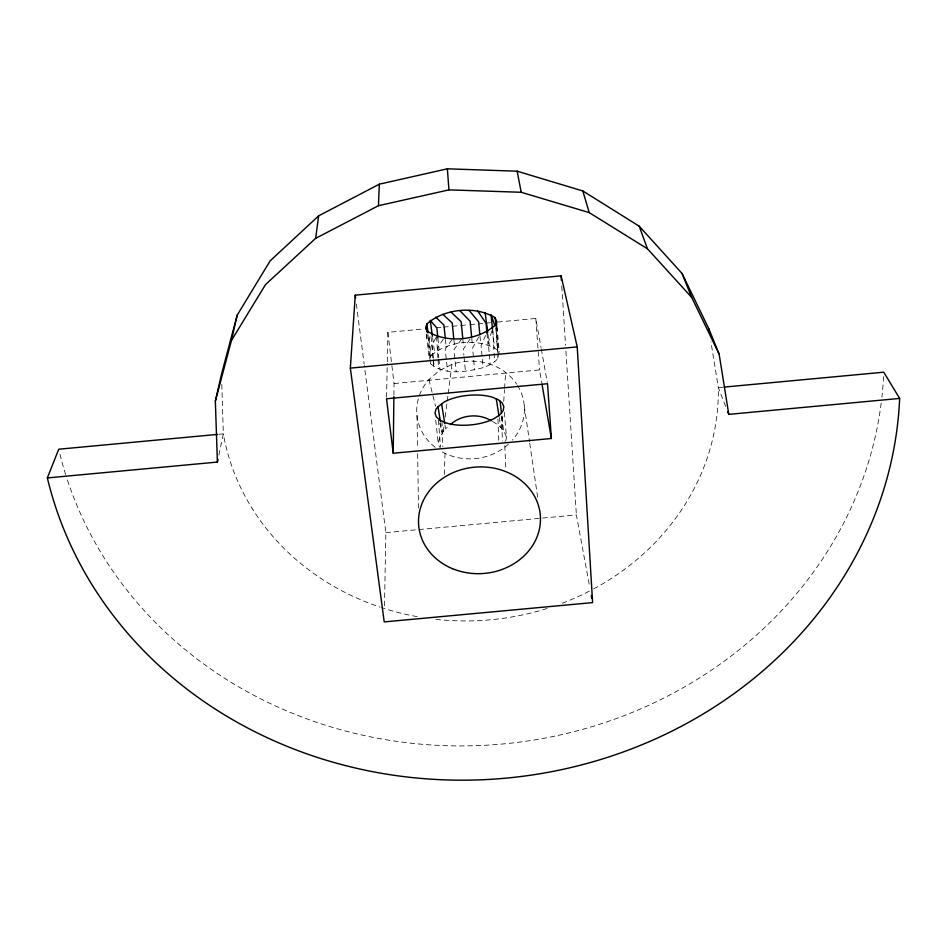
<?xml version="1.0" encoding="UTF-8"?>
<svg xmlns="http://www.w3.org/2000/svg" width="947" height="947" viewBox="0 0 947 947"><rect width="100%" height="100%" fill="white"/><g stroke="black" fill="none" stroke-linecap="round" stroke-linejoin="round"><path stroke-width="0.71" stroke-dasharray="4.74 3.55" d="M393.893 395.159L394.035 383.547L391.573 363.056M384.506 605.808L385.855 532.64L364.323 365.53M426.931 338.541L427.026 333.545M386.554 397.29L387.252 363.328M387.276 361.861L387.891 332.326L424.505 328.893M444.297 474.518L445.149 449.837M501.922 428.991L502.774 415.934M503.733 401.433L504.491 389.821M504.585 388.377L505.627 372.42M429.618 358.96L431.205 354.711L428.506 335.676M443.314 431.654L444.25 424.339M445.197 417.035L447.067 402.416M447.256 400.948L448.002 395.1M448.191 393.644L451.944 364.406A53.861 48.83 -4.6 0 1 516.766 384.257M438.425 420.125L440.521 447.363L439.538 447.055L438.307 444.001C438.852 437.431 442.545 431.785 447.197 427.322M218.875 455.01L223.338 433.856L221.752 383.085M504.349 412.288L506.503 437.644L505.745 440.876L504.656 441.444M491.848 330.894L488.261 342.743L489.161 352.982M429.914 336.718L428.245 342.033L429.962 357.978M485.586 335.498L481.088 345.691L483.077 367.661C466.48 371.851 444.841 375.793 430.589 363.778L429.263 360.203M435.88 337.653L431.915 345.087L433.631 366.382M478.709 337.014L472.565 347.928L474.625 369.91M470.032 339.073L463.308 349.277L463.876 355.149M443.303 339.156L437.703 347.478L438.781 357.694M461.402 339.322L453.968 349.668L456.158 371.638M452.015 339.724L445.232 349.052L447.481 370.987M496.642 326.822L498.607 357.41C495.056 362.796 488.936 365.483 483.077 367.661M431.122 355.575C448.262 340.731 478.543 337.606 497.72 350.153L499.353 353.645M435.218 447.339A53.861 48.83 -4.6 0 1 428.932 379.581L439.337 370.62L451.944 364.406M436.224 327.804L442.071 327.248M443.539 327.117L450.867 326.431M452.335 326.289L468.445 324.785M469.901 324.643L490.416 322.726M497.731 322.039L535.813 318.464L541.021 347.466M394.035 383.547L539.553 369.934L541.779 382.789M218.935 434.271L223.338 433.856A249.25 226.511 -4.6 0 0 380.067 607.134M722.727 387.228L718.347 387.631A249.25 226.511 -4.6 0 1 590.632 590.502M385.855 532.64L541.199 518.198M542.667 518.056L576.38 514.931L589.413 585.353M492.428 421.439C498.903 424.872 504.585 430.412 506.503 437.644M725.639 406.346L718.347 387.631L710.901 341.701M428.932 379.581L435.561 406.251M439.739 423.096L442.178 432.909L440.58 422.729M541.282 348.922L547.259 382.268M496.477 326.194L497.506 331.935M444.972 424.836L445.646 429.05M499.223 417.438L500.821 427.44M524.259 405.742L529.551 441.882M529.752 443.326L537.801 498.24M432.601 337.736L434.578 352.201M487.906 333.912L489.374 345.359M356.38 303.963L364.133 364.062M387.891 332.326L391.395 361.588M501.946 417.011L503.638 431.394M428.02 334.859L430.329 356.451M430.116 359.422L430.589 363.778M426.481 334.433L429.109 358.759M435.727 420.113L438.307 444.001M431.039 336.812L433.312 358.179M433.466 359.623L434.235 366.903M492.677 330.432L494.476 347.632M437.881 337.937L439.065 349.384M438.923 359.15L440 369.366M445.386 339.393L446.108 346.531M453.921 340.115L454.347 344.388M462.941 340.245L463.213 343.098M464.018 356.617L465.427 371.271M471.772 338.446L472.174 342.719M479.963 336.161L480.614 343.311M489.291 354.438L490.203 364.666M486.983 333.344L488.001 344.803M495.861 328.514L497.72 350.153M497.033 326.443L499.235 352.201M535.813 318.464L539.553 369.934M561.772 286.183L565.537 345.205M565.915 351.112L576.38 514.931M436.543 336.422L437.964 358.487M438.059 359.955L438.627 368.785M495.802 324.608L497.518 352.438M497.601 353.906L497.873 358.297M492.641 328.254L494.618 361.742M501.377 416.017L502.49 441.065M504.834 445.765L505.852 470.233M497.944 419.024L498.832 442.237M442 421.107L442.829 446.688M417 415.757L417.532 447.931M417.627 453.779L418.515 507.876M517.559 385.488A53.861 48.83 -4.6 0 1 512.374 440.154M508.551 444.048A53.861 48.83 -4.6 0 1 440.864 451.163M883.539 376.586A417.402 381.156 -4.6 0 1 881.894 397.136M881.195 402.996A417.402 381.156 -4.6 0 1 501.555 744.093A417.402 381.156 -4.6 0 1 66.148 476.116M65.698 474.719A417.402 381.156 -4.6 0 1 59.412 452.074M589.33 591.177A249.25 226.511 -4.6 0 1 560.991 603.713M547.141 608.471A249.25 226.511 -4.6 0 1 433.146 619.03M417.201 616.639A249.25 226.511 -4.6 0 1 381.463 607.595"/><path stroke-width="1.42" d="M393.218 453.246L386.518 398.77L547.52 383.724L551.379 438.497L393.218 453.246L393.881 396.615M217.467 434.401L58.738 449.221L47.35 477.927L217.396 462.065L215.348 401.149L231.447 340.47L265.48 284.633L315.659 238.336L378.457 205.712L379.321 184.18L447.363 168.815L517.145 171.194L582.843 190.974L639.201 226.191L682.065 273.494L708.818 328.775L719.128 354.048L728.776 414.372L899.65 398.427L883.74 372.195L724.195 387.086M350.343 368.123L355.255 295.168L561.109 275.849L577.22 346.898L592.609 602.6L384.21 621.907L350.343 368.123L577.22 346.898M315.659 238.336L318.654 215.845L379.321 184.18M217.396 462.065L217.988 459.248M496.571 320.962L495.802 324.608C478.59 340.66 446.901 343.844 427.073 331.048L425.748 327.591L426.848 323.957C444.368 308.556 474.897 305.502 494.926 317.576L496.571 320.962L496.619 325.354M231.447 340.47L237.152 315.221L270.132 260.875L318.654 215.845M215.348 401.149L221.48 374.385L237.152 315.221M438.047 406.725L435.987 409.151L434.969 413.093L436.295 416.834L439.905 420.148L445.587 422.764A34.601 14.844 -5.5 0 0 494.926 418.16L500.123 414.526L503.153 410.596L503.863 406.654L502.241 402.972L498.406 399.776L492.653 397.302A34.601 14.844 -5.5 0 0 444.534 401.788L438.047 406.725L440.343 421.273M450.488 424.528C461.189 414.727 478.862 413.046 491.185 420.728M378.457 205.712L448.937 189.874L521.205 192.277L589.2 212.602L647.44 248.777L691.653 297.346L719.128 354.048M442.829 314.286L452.216 322.998L453.779 338.683M451.139 312.179L461.153 321.696L462.811 338.813M435.703 317.079L443.93 325.117L445.244 337.961M460.112 310.888L470.162 321.317L471.63 337.014M469.156 310.498L478.661 321.862L479.833 334.729M477.679 311.018L486.095 323.306L486.983 333.344M682.065 273.494L691.653 297.346M727.722 411.696L728.776 414.372M639.201 226.191L647.44 248.777M494.89 325.744L491.02 314.676L492.523 329M425.748 327.591L427.263 332.444M582.843 190.974L589.2 212.602M517.145 171.194L521.205 192.277M591.271 595.414L591.804 598.291M494.926 317.576L496.216 324.75M542.015 384.222L551.379 438.497M708.818 328.775L709.279 331.651M441.586 403.753L444.747 423.427M496.275 398.853L498.998 416.005M426.848 323.957L428.091 332.74M432.412 336.292L430.246 320.37L436.827 327.922L437.881 337.937M485.136 312.451L487.717 332.48M355.255 295.168L355.634 298.092M500.087 401.173L501.437 412.691M447.363 168.815L448.937 189.874M561.109 275.849L561.393 280.276M899.65 398.427A431.43 390.649 -4.6 0 1 506.148 778.126A431.43 390.649 -4.6 0 1 47.35 477.927M452.559 568.697A61.034 53.34 -4.6 0 0 540.346 515.594A61.034 53.34 -4.6 0 0 445.563 476.578A61.034 53.34 -4.6 0 0 452.559 568.697"/></g></svg>
